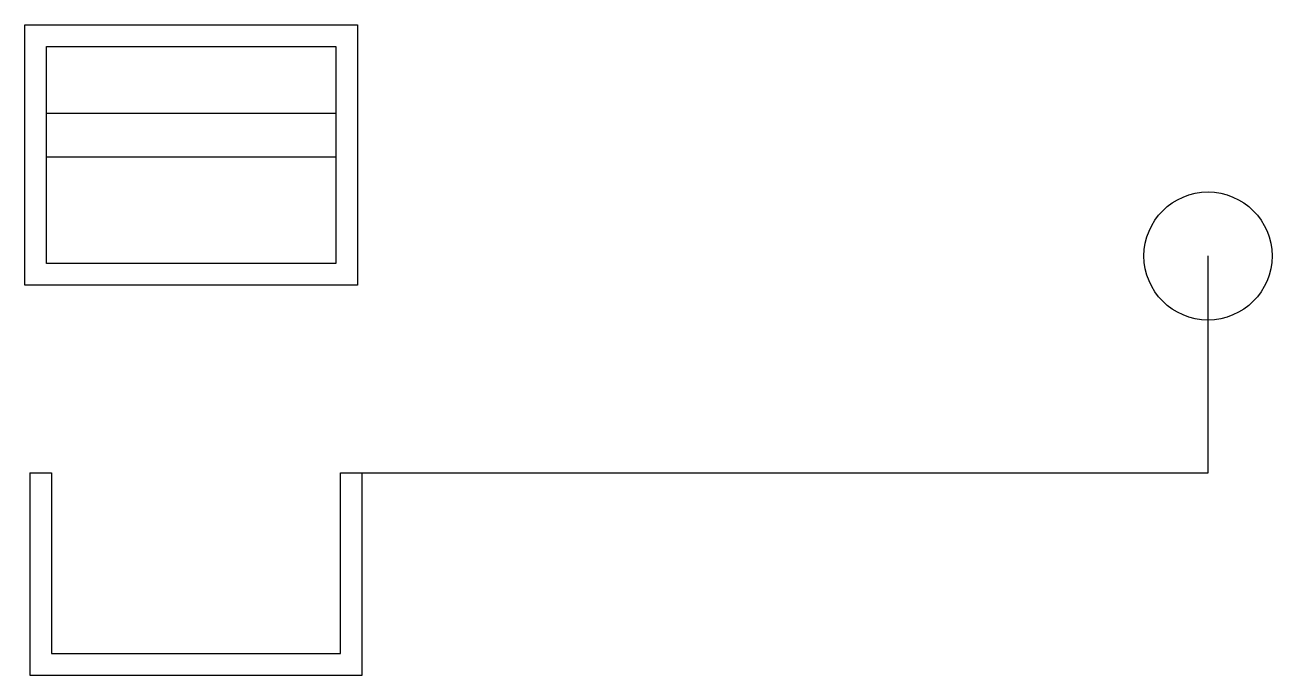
# Model space of a CAD drawing. Header units: millimetres. Extents: x 0 to 120410, y -42000 to 5469.
# Drawn here: x 1169 to 18421, y -3529 to 5469 of the extents above; entities that cross this region are included whole.
import ezdxf

# ---------------------------------------------------------------- set-up
doc = ezdxf.new("R2010")
doc.units = ezdxf.units.MM

msp = doc.modelspace()

# ---------------------------------------------------------------- linework, layer by layer
for p, q in [((1469.25, 4245.17), (5469.25, 4245.17)), ((1469.25, 3645.17), (5469.25, 3645.17)), ((17535.32, -729.35), (17535.32, 2270.65)), ((1235.32, -729.35), (1235.32, -3529.35)), ((1235.32, -729.35), (1535.32, -729.35)), ((1535.32, -729.35), (1535.32, -3229.35)), ((5535.32, -3229.35), (5535.32, -729.35)), ((5535.32, -729.35), (5835.32, -729.35)), ((5535.32, -729.35), (17535.32, -729.35)), ((5835.32, -3529.35), (5835.32, -729.35)), ((1535.32, -3229.35), (5535.32, -3229.35)), ((1235.32, -3529.35), (5835.32, -3529.35))]:
    msp.add_line(p, q)
for points in [[(5769.25, 5468.54), (5769.25, 1868.54), (1169.25, 1868.54), (1169.25, 5468.54)], [(5469.25, 5168.54), (5469.25, 2168.54), (1469.25, 2168.54), (1469.25, 5168.54)]]:
    msp.add_lwpolyline(points, close=True)
msp.add_circle((17535.32, 2270.65), 885.96)

doc.saveas('drawing.dxf')
